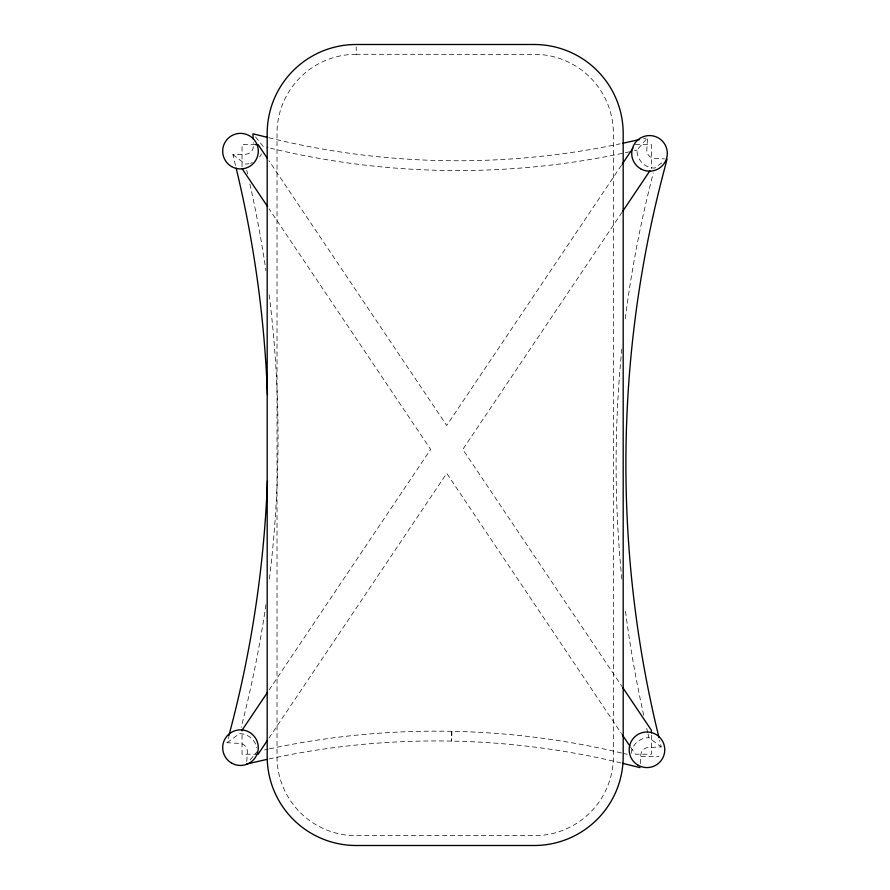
<?xml version="1.0" encoding="UTF-8"?>
<svg xmlns="http://www.w3.org/2000/svg" width="890" height="890" viewBox="0 0 890 890"><rect width="100%" height="100%" fill="white"/><g stroke="black" fill="none" stroke-linecap="round" stroke-linejoin="round"><path stroke-width="0.67" stroke-dasharray="4.45 3.34" d="M246.797 761.484L247.376 751.438A7.999 7.999 0 0 0 240.244 743.45L227.084 742.705L228.463 737.376M661.871 162.826L654.595 168.099L652.77 167.988A17.8 17.8 0 0 1 636.973 150.165L647.542 137.705L646.774 150.243A7.999 7.999 0 0 0 653.872 158.253L664.418 158.887M640.244 763.698L640.811 754.564A7.999 7.999 0 0 1 647.998 747.511L661.203 746.955L659.612 740.28M269.08 689.995L430.649 449.406L269.08 208.816M621.431 165.306L446.724 425.464L268.925 160.701M268.925 738.122L446.724 473.358L621.431 733.516M622.054 212.276L462.811 449.406L622.054 686.546M250.157 759.86L257.166 751.583M227.084 742.705L239.555 733.605L241.323 733.705A17.8 17.8 0 0 1 256.798 747.778M643.526 138.606L646.207 138.006M235.472 165.362L232.913 154.626L246.074 154.204A7.999 7.999 0 0 0 253.394 146.394L253.272 142.611M356.267 54.29L353.697 54.335A79.21 79.21 0 0 0 277.024 131.008L277.024 758.992A79.21 79.21 0 0 0 353.697 835.665L536.681 835.665A79.21 79.21 0 0 0 613.355 758.992L613.355 131.008A79.21 79.21 0 0 0 536.681 54.335L356.267 54.29L356.211 46.948M255.43 144.581L242.024 144.581L242.024 167.198M635.349 144.581L651.424 144.581L651.424 168.533M258.111 754.231L242.024 754.231L242.024 730.29M641.089 756.456L658.889 756.456M268.847 137.727L272.818 138.707A786.36 786.36 0 0 0 620.219 143.802M648.031 733.95A1157.011 1157.011 0 0 0 648.932 737.677L661.203 746.955M232.913 154.626L245.217 164.027L246.908 163.971A17.8 17.8 0 0 0 248.755 163.715M255.53 136.96L263.184 146.405A796.149 796.149 0 0 0 268.068 147.629M630.71 747.322L635.349 754.231L651.424 754.231L651.424 732.948M269.069 758.948A786.337 786.337 0 0 1 621.331 763.008M264.53 749.914A796.027 796.027 0 0 1 268.213 749.113M269.447 748.846A796.027 796.027 0 0 1 622.388 753.196M623.612 753.485A796.027 796.027 0 0 1 627.272 754.386M631.077 753.441A17.8 17.8 0 0 1 648.932 737.677M647.731 732.704A1157.011 1157.011 0 0 1 646.262 726.474M643.715 715.26A1157.011 1157.011 0 0 1 625.281 609.461M621.832 578.956A1157.011 1157.011 0 0 1 621.832 349.136M625.281 318.631A1157.011 1157.011 0 0 1 653.305 173.049M636.973 150.132A796.149 796.149 0 0 1 634.526 150.688M629.619 151.79A796.149 796.149 0 0 1 624.702 152.858M622.244 153.38A796.149 796.149 0 0 1 270.516 148.218M269.18 294.779A1157.056 1157.056 0 0 1 269.18 580.536M265.932 604.622A1157.056 1157.056 0 0 1 241.168 727.419M246.719 170.246A1157.056 1157.056 0 0 1 247.598 173.973M249.879 183.952A1157.056 1157.056 0 0 1 265.932 270.705M261.515 153.792A17.8 17.8 0 0 1 259.591 156.974M252.315 162.636A17.8 17.8 0 0 1 250.557 163.27M451.786 731.302L451.642 741.092L451.831 731.302"/><path stroke-width="1.33" d="M228.808 736.041L232.946 720.055A1147.266 1147.266 0 0 0 267.445 480.767M667.055 159.043L661.203 181.649A1147.221 1147.221 0 0 0 655.797 724.26L658.978 737.61M242.024 730.29L267.534 692.298M622.199 164.149L633.024 148.04M258.111 754.231L267.378 740.424M622.822 211.119L649.878 170.835M639.521 139.519L627.506 142.233A786.36 786.36 0 0 1 622.644 143.29M246.652 763.998L266.644 759.47M255.43 144.581L258.111 144.581L267.378 158.398M267.523 137.394L252.983 133.8L253.149 138.84M622.655 763.331L639.999 767.614M622.822 687.692L651.424 730.29L651.424 732.948M242.024 168.533L267.534 206.513M622.199 734.662L629.931 746.176M236.117 168.043L238.353 177.444A1147.266 1147.266 0 0 1 267.445 394.548M534.189 44.5L356.189 44.5A89 89 0 0 0 267.189 133.5L267.189 756.5A89 89 0 0 0 356.189 845.5L534.189 845.5A89 89 0 0 0 623.189 756.5L623.189 133.5A89 89 0 0 0 534.189 44.5M640.611 168.777A17.8 17.8 0 0 0 667.311 153.369A17.8 17.8 0 0 0 640.611 137.95A17.8 17.8 0 0 0 640.611 168.777M231.589 166.575A17.8 17.8 0 0 0 258.289 151.167A17.8 17.8 0 0 0 231.589 135.747A17.8 17.8 0 0 0 231.589 166.575M231.589 763.075A17.8 17.8 0 0 0 258.289 747.656A17.8 17.8 0 0 0 231.589 732.248A17.8 17.8 0 0 0 231.589 763.075M638.074 765.2A17.8 17.8 0 0 0 664.774 749.781A17.8 17.8 0 0 0 638.074 734.372A17.8 17.8 0 0 0 638.074 765.2"/></g></svg>
